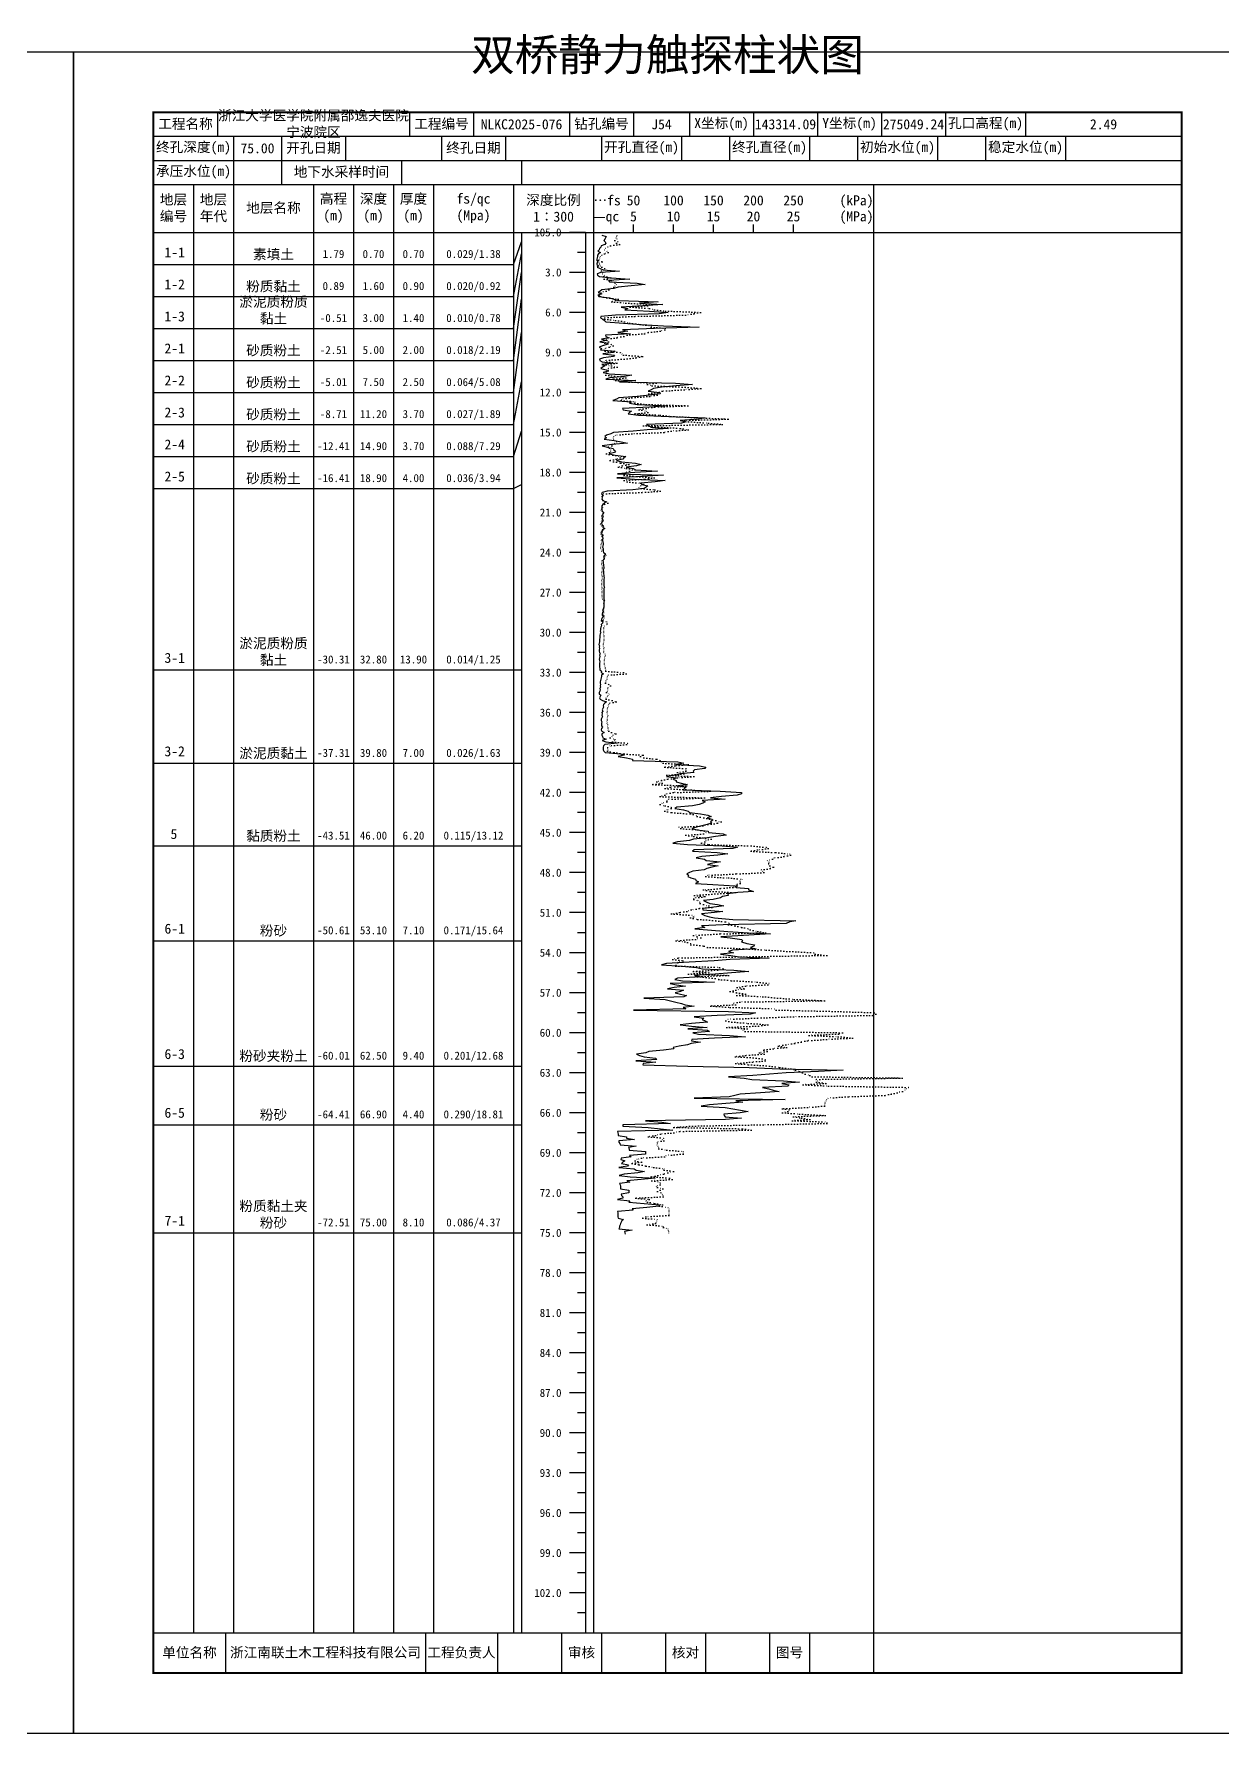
# Model space of a CAD drawing. Extents: x 297 to 65340, y 0 to 425.
# Drawn here: x 16028.1 to 16325.1, y 0 to 424.6 of the extents above; entities that cross this region are included whole.
import ezdxf
from ezdxf.enums import TextEntityAlignment as Align

# ---------------------------------------------------------------- set-up
doc = ezdxf.new("R2010")
doc.units = 0
doc.linetypes.add('DOT', pattern=[6.35, 0, -6.35])
doc.layers.add('FRAME', color=7, linetype='CONTINUOUS')
doc.layers.add('STRATUM', color=7, linetype='CONTINUOUS')
doc.styles.add('ST', font='')
doc.styles.get('ST').set_extended_font_data('SimSun')

msp = doc.modelspace()

# ---------------------------------------------------------------- linework, layer by layer
at = {"layer": 'FRAME', "color": 245, "linetype": 'Continuous'}
for points in [[(15741, 0), (16038, 0), (16038, 420), (15741, 420)], [(16038, 0), (16335, 0), (16335, 420), (16038, 420)]]:
    msp.add_lwpolyline(points, close=True, dxfattribs=at)
at = {"layer": 'FRAME', "linetype": 'Continuous', "const_width": 0.5}
msp.add_lwpolyline([(16058, 15), (16315, 15), (16315, 405), (16058, 405)], close=True, dxfattribs=at)
at = {"layer": 'FRAME', "color": 0, "linetype": 'Continuous'}
for points in [[(16074, 405), (16074, 399)], [(16122, 405), (16122, 399)], [(16138, 405), (16138, 399)], [(16162, 405), (16162, 399)], [(16178, 405), (16178, 399)], [(16192, 405), (16192, 399)], [(16208, 405), (16208, 399)], [(16224, 405), (16224, 399)], [(16240, 405), (16240, 399)], [(16256, 405), (16256, 399)], [(16276, 405), (16276, 399)], [(16315, 405), (16315, 399)], [(16058, 399), (16315, 399)], [(16078, 399), (16078, 393)], [(16090, 399), (16090, 393)], [(16106, 399), (16106, 393)], [(16130, 399), (16130, 393)], [(16146, 399), (16146, 393)], [(16170, 399), (16170, 393)], [(16190, 399), (16190, 393)], [(16202, 399), (16202, 393)], [(16222, 399), (16222, 393)], [(16234, 399), (16234, 393)], [(16254, 399), (16254, 393)], [(16266, 399), (16266, 393)], [(16286, 399), (16286, 393)], [(16315, 399), (16315, 393)], [(16058, 393), (16315, 393)], [(16078, 393), (16078, 387)], [(16090, 393), (16090, 387)], [(16120, 393), (16120, 387)], [(16150, 393), (16150, 387)], [(16058, 387), (16315, 387)], [(16068, 387), (16068, 25)], [(16078, 387), (16078, 25)], [(16098, 387), (16098, 25)], [(16108, 387), (16108, 25)], [(16118, 387), (16118, 25)], [(16128, 387), (16128, 25)], [(16148, 387), (16148, 25)], [(16168, 387), (16168, 25)], [(16238, 387), (16238, 25)], [(16058, 375), (16315, 375)], [(16150, 375), (16150, 25)], [(16166, 375), (16166, 25)], [(16178, 375), (16178, 377)], [(16188, 375), (16188, 377)], [(16198, 375), (16198, 377)], [(16208, 375), (16208, 377)], [(16218, 375), (16218, 377)], [(16058, 25), (16315, 25)], [(16076, 25), (16076, 15)], [(16126, 25), (16126, 15)], [(16144, 25), (16144, 15)], [(16160, 25), (16160, 15)], [(16170, 25), (16170, 15)], [(16186, 25), (16186, 15)], [(16196, 25), (16196, 15)], [(16212, 25), (16212, 15)], [(16222, 25), (16222, 15)], [(16238, 25), (16238, 15)]]:
    msp.add_lwpolyline(points, dxfattribs=at)
at = {"layer": 'STRATUM', "linetype": 'Continuous'}
for points in [[(16166, 375), (16162, 375)], [(16170.1, 374.33), (16171.14, 374), (16170.96, 373.67), (16170.82, 373.33), (16170.62, 373), (16170.92, 372.67), (16171.12, 372.33), (16170.84, 372), (16169.9, 371.67), (16169.8, 371.33), (16169.5, 371), (16169.4, 370.67), (16169.12, 370.33), (16169.74, 370), (16169.22, 369.67), (16169, 369.33), (16168.96, 369), (16168.94, 368.67), (16168.82, 368.33), (16168.84, 368), (16169.08, 367.67), (16168.8, 367.33), (16168.82, 367), (16169.32, 366.67), (16168.92, 366.33), (16169.66, 366), (16170.44, 365.67), (16174.46, 365.33), (16169.86, 365), (16168.88, 364.67), (16168.96, 364.33), (16169.54, 364), (16172.52, 363.67), (16177.1, 363.33), (16171.72, 363), (16172.04, 362.67), (16178.94, 362.33), (16180.88, 362), (16177.4, 361.67), (16174.14, 361.33), (16173.06, 361), (16170.06, 360.67), (16169.7, 360.33), (16169.16, 360), (16170.08, 359.67), (16169.1, 359.33), (16169.32, 359), (16171.96, 358.67), (16173.12, 358.33), (16174.3, 358), (16184.14, 357.67), (16179.48, 357.33), (16185.34, 357), (16180.32, 356.67), (16174.9, 356.33), (16176.56, 356), (16175.8, 355.67), (16182.04, 355.33), (16186.7, 355), (16184.4, 354.67), (16173.54, 354.33), (16169.86, 354), (16169.76, 353.67), (16170.32, 353.33), (16170.72, 353), (16171.12, 352.67), (16175.48, 352.33), (16179.88, 352), (16185.52, 351.67), (16194.44, 351.33), (16183.26, 351), (16175.28, 350.67), (16176.62, 350.33), (16174.08, 350), (16177.28, 349.67), (16171.04, 349.33), (16171.12, 349), (16171.9, 348.67), (16170.02, 348.33), (16171.26, 348), (16169.56, 347.67), (16171.68, 347.33), (16171.32, 347), (16170.26, 346.67), (16169.44, 346.33), (16169.98, 346), (16169.76, 345.67), (16173.38, 345.33), (16172.9, 345), (16170.3, 344.67), (16173.26, 344.33), (16173.04, 344), (16170.5, 343.67), (16169.54, 343.33), (16169.62, 343), (16170.18, 342.67), (16172.92, 342.33), (16170.1, 342), (16170.86, 341.67), (16170.26, 341.33), (16169.86, 341), (16171.2, 340.67), (16171.76, 340.33), (16170.4, 340), (16171.88, 339.67), (16177.58, 339.33), (16175.76, 339), (16172.06, 338.67), (16171.12, 338.33), (16178.62, 338), (16174.48, 337.67), (16188.46, 337.33), (16192.74, 337), (16188.66, 336.67), (16184.98, 336.33), (16183, 336), (16182.42, 335.67), (16181.7, 335.33), (16184.6, 335), (16184.64, 334.67), (16182, 334.33), (16178.88, 334), (16174.34, 333.67), (16173.76, 333.33), (16172.86, 333), (16177.48, 332.67), (16177, 332.33), (16178.94, 332), (16186.56, 331.67), (16181.98, 331.33), (16175.28, 331), (16175.4, 330.67), (16177.5, 330.33), (16177, 330), (16176.66, 329.67), (16179.22, 329.33), (16186.82, 329), (16195.88, 328.67), (16194.26, 328.33), (16189.66, 328), (16191.16, 327.67), (16189.98, 327.33), (16181.26, 327), (16182, 326.67), (16182.3, 326.33), (16186.78, 326), (16181.44, 325.67), (16177.88, 325.33), (16173.04, 325), (16172.3, 324.67), (16171.24, 324.33), (16170.86, 324), (16171.28, 323.67), (16170.68, 323.33), (16173.14, 323), (16174.92, 322.67), (16176.54, 322.33), (16172.58, 322), (16170.18, 321.67), (16171.46, 321.33), (16172.9, 321), (16173.1, 320.67), (16173.5, 320.33), (16173.28, 320), (16171.94, 319.67), (16173.42, 319.33), (16176.1, 319), (16175.62, 318.67), (16175.36, 318.33), (16173.76, 318), (16174.98, 317.67), (16178.48, 317.33), (16179.92, 317), (16178.72, 316.67), (16176.16, 316.33), (16177.92, 316), (16178.48, 315.67), (16184.02, 315.33), (16178.34, 315), (16174, 314.67), (16185.52, 314.33), (16180.16, 314), (16173.8, 313.67), (16178.28, 313.33), (16185.88, 313), (16183.38, 312.67), (16179.8, 312.33), (16180.12, 312), (16181.6, 311.67), (16181.18, 311.33), (16180.7, 311), (16177.8, 310.67), (16171.4, 310.33), (16170.14, 310), (16170.02, 309.67), (16170.36, 309.33), (16170.06, 309), (16170.14, 308.67), (16170.1, 308.33), (16170.3, 308), (16171.2, 307.67), (16170.76, 307.33), (16170.32, 307), (16170.12, 306.67), (16170.06, 306.33), (16170.12, 306), (16170.06, 305.67), (16170.2, 305.33), (16170.56, 305), (16170.3, 304.67), (16170.22, 304.33), (16170.42, 304), (16170.28, 303.67), (16170.2, 303.33), (16170.38, 303), (16170.16, 302.67), (16170, 302.33), (16170.06, 302), (16170.46, 301.67), (16170.24, 301.33), (16170.86, 301), (16170.2, 300.67), (16170.2, 300.33), (16170.12, 300), (16170.02, 299.67), (16170.4, 299.33), (16170.14, 299), (16170.36, 298.67), (16170.22, 298.33), (16170.26, 298), (16170.36, 297.67), (16170.4, 297.33), (16170.38, 297), (16170.3, 296.67), (16170.22, 296.33), (16170.38, 296), (16170.44, 295.67), (16170.44, 295.33), (16170.52, 295), (16170.98, 294.67), (16170.72, 294.33), (16170.46, 294), (16170.66, 293.67), (16170.7, 293.33), (16170.36, 293), (16170.42, 292.67), (16170.4, 292.33), (16170.5, 292), (16170.5, 291.67), (16170.56, 291.33), (16170.58, 291), (16170.4, 290.67), (16170.46, 290.33), (16170.5, 290), (16170.54, 289.67), (16170.6, 289.33), (16170.58, 289), (16170.7, 288.67), (16170.62, 288.33), (16170.58, 288), (16170.6, 287.67), (16170.56, 287.33), (16170.56, 287), (16170.58, 286.67), (16170.72, 286.33), (16170.58, 286), (16170.58, 285.67), (16170.58, 285.33), (16170.6, 285), (16170.58, 284.67), (16170.62, 284.33), (16170.58, 284), (16170.58, 283.67), (16170.6, 283.33), (16170.74, 283), (16170.6, 282.67), (16170.62, 282.33), (16170.6, 282), (16170.58, 281.67), (16170.58, 281.33), (16170.48, 281), (16170.28, 280.67), (16170.44, 280.33), (16170.26, 280), (16170.2, 279.67), (16170.14, 279.33), (16170.38, 279), (16170.14, 278.67), (16170.02, 278.33), (16169.94, 278), (16170.32, 277.67), (16170.22, 277.33), (16169.92, 277), (16169.96, 276.67), (16169.86, 276.33), (16169.76, 276), (16169.74, 275.67), (16169.68, 275.33), (16169.82, 275), (16169.64, 274.67), (16169.62, 274.33), (16169.58, 274), (16169.62, 273.67), (16169.54, 273.33), (16169.5, 273), (16169.46, 272.67), (16169.42, 272.33), (16169.36, 272), (16169.46, 271.67), (16169.42, 271.33), (16169.54, 271), (16169.44, 270.67), (16169.38, 270.33), (16169.54, 270), (16169.66, 269.67), (16169.54, 269.33), (16169.62, 269), (16169.46, 268.67), (16169.42, 268.33), (16169.54, 268), (16169.56, 267.67), (16169.48, 267.33), (16169.54, 267), (16169.54, 266.67), (16169.52, 266.33), (16169.62, 266), (16169.62, 265.67), (16170.02, 265.33), (16169.9, 265), (16170.48, 264.67), (16170.04, 264.33), (16169.96, 264), (16169.94, 263.67), (16169.86, 263.33), (16169.74, 263), (16169.64, 262.67), (16169.64, 262.33), (16169.76, 262), (16169.68, 261.67), (16169.74, 261.33), (16169.58, 261), (16169.66, 260.67), (16169.56, 260.33), (16169.42, 260), (16169.44, 259.67), (16169.82, 259.33), (16169.66, 259), (16169.5, 258.67), (16169.68, 258.33), (16170.26, 258), (16171.28, 257.67), (16170.84, 257.33), (16170.48, 257), (16170.44, 256.67), (16170.46, 256.33), (16170.32, 256), (16170.18, 255.67), (16170.3, 255.33), (16170.12, 255), (16170.14, 254.67), (16170.1, 254.33), (16170.26, 254), (16170.08, 253.67), (16169.94, 253.33), (16169.94, 253), (16170.06, 252.67), (16169.98, 252.33), (16170.04, 252), (16169.96, 251.67), (16170.22, 251.33), (16169.98, 251), (16169.94, 250.67), (16170.12, 250.33), (16170.64, 250), (16170.06, 249.67), (16170.08, 249.33), (16170.26, 249), (16170.32, 248.67), (16171.2, 248.33), (16170.2, 248), (16171.06, 247.67), (16173.9, 247.33), (16170.8, 247), (16170.5, 246.67), (16170.38, 246.33), (16170.38, 246), (16170.4, 245.67), (16170.58, 245.33), (16170.9, 245), (16174.78, 244.67), (16175.64, 244.33), (16174.2, 244), (16176.24, 243.67), (16177.74, 243.33), (16177.74, 243), (16189.1, 242.67), (16190.62, 242.33), (16188.56, 242), (16194.46, 241.67), (16196.06, 241.33), (16195.86, 241), (16193.22, 240.67), (16192.94, 240.33), (16193.06, 240), (16189.76, 239.67), (16188.5, 239.33), (16186.26, 239), (16188.58, 238.67), (16187.92, 238.33), (16188.64, 238), (16188.68, 237.67), (16189.94, 237.33), (16191.46, 237), (16189.06, 236.67), (16191.2, 236.33), (16190.76, 236), (16190.42, 235.67), (16199.66, 235.33), (16204.98, 235), (16205.04, 234.67), (16203.94, 234.33), (16200.04, 234), (16197.26, 233.67), (16200.94, 233.33), (16195.14, 233), (16195.88, 232.67), (16195.36, 232.33), (16194.4, 232), (16192.78, 231.67), (16188.8, 231.33), (16188.3, 231), (16190.52, 230.67), (16191.64, 230.33), (16191.96, 230), (16194.78, 229.67), (16196.58, 229.33), (16197.38, 229), (16196.42, 228.67), (16197.62, 228.33), (16197.7, 228), (16197.26, 227.67), (16197.48, 227.33), (16196.42, 227), (16195.1, 226.67), (16193.78, 226.33), (16192.58, 226), (16193.84, 225.67), (16196.64, 225.33), (16196.74, 225), (16200.44, 224.67), (16201.2, 224.33), (16198.54, 224), (16196.46, 223.67), (16193, 223.33), (16191.98, 223), (16188.96, 222.67), (16187.86, 222.33), (16191.54, 222), (16200.14, 221.67), (16203.96, 221.33), (16202.82, 221), (16193.18, 220.67), (16192.72, 220.33), (16198.92, 220), (16201.56, 219.67), (16199.08, 219.33), (16195.1, 219), (16193.7, 218.67), (16195.74, 218.33), (16196.16, 218), (16199.74, 217.67), (16197.84, 217.33), (16196.46, 217), (16199.14, 216.67), (16197.58, 216.33), (16196.34, 216), (16195.64, 215.67), (16192.86, 215.33), (16192.02, 215), (16191.3, 214.67), (16191.78, 214.33), (16191.6, 214), (16192.34, 213.67), (16193.54, 213.33), (16193.6, 213), (16194.22, 212.67), (16193.52, 212.33), (16197.84, 212), (16203.36, 211.67), (16203.7, 211.33), (16206.72, 211), (16206.74, 210.67), (16208, 210.33), (16204.08, 210), (16201.58, 209.67), (16201.66, 209.33), (16200.26, 209), (16199.78, 208.67), (16197.88, 208.33), (16195.48, 208), (16196.14, 207.67), (16197.06, 207.33), (16199.02, 207), (16200.56, 206.67), (16197.5, 206.33), (16195.3, 206), (16195.3, 205.67), (16200.36, 205.33), (16198.22, 205), (16195.04, 204.67), (16195.82, 204.33), (16196.96, 204), (16198.22, 203.67), (16202.82, 203.33), (16218.58, 203), (16217.06, 202.67), (16216.18, 202.33), (16200.44, 202), (16195, 201.67), (16195.84, 201.33), (16193.36, 201), (16196.48, 200.67), (16201.58, 200.33), (16206.76, 200), (16212.28, 199.67), (16205.52, 199.33), (16199.86, 199), (16202.14, 198.67), (16205.06, 198.33), (16205.24, 198), (16205.04, 197.67), (16206.36, 197.33), (16208.24, 197), (16208.12, 196.67), (16207.22, 196.33), (16208.64, 196), (16202.74, 195.67), (16201.72, 195.33), (16202.96, 195), (16199.78, 194.67), (16202.32, 194.33), (16204.54, 194), (16211.9, 193.67), (16202.18, 193.33), (16198.18, 193), (16191.9, 192.67), (16186.24, 192.33), (16185.02, 192), (16190.08, 191.67), (16193.72, 191.33), (16195.22, 191), (16203.12, 190.67), (16206.86, 190.33), (16202.54, 190), (16198.44, 189.67), (16193.28, 189.33), (16194.94, 189), (16189.04, 188.67), (16188.34, 188.33), (16190.24, 188), (16198.24, 187.67), (16187.14, 187.33), (16188.72, 187), (16191, 186.67), (16188.2, 186.33), (16186.48, 186), (16190.5, 185.67), (16189.74, 185.33), (16188.38, 185), (16189.78, 184.67), (16191.26, 184.33), (16190.56, 184), (16180.56, 183.67), (16185.94, 183.33), (16187.22, 183), (16188.56, 182.67), (16190, 182.33), (16190.88, 182), (16193.18, 181.67), (16190.38, 181.33), (16191.08, 181), (16178, 180.67), (16201.78, 180.33), (16208.52, 180), (16207.28, 179.67), (16198.9, 179.33), (16193.18, 179), (16195.6, 178.67), (16195.2, 178.33), (16195.92, 178), (16196.46, 177.67), (16192.54, 177.33), (16189.68, 177), (16192.54, 176.67), (16196.38, 176.33), (16191.6, 176), (16196.52, 175.67), (16197.02, 175.33), (16192.8, 175), (16194.22, 174.67), (16202, 174.33), (16205.96, 174), (16198.22, 173.67), (16192.56, 173.33), (16192.48, 173), (16194.72, 172.67), (16192.42, 172.33), (16191.5, 172), (16189.42, 171.67), (16187.88, 171.33), (16188.06, 171), (16185.5, 170.67), (16181.86, 170.33), (16181.06, 170), (16178.72, 169.67), (16179.5, 169.33), (16180.7, 169), (16183.5, 168.67), (16183.84, 168.33), (16178.58, 168), (16183.56, 167.67), (16180.38, 167.33), (16180.36, 167), (16191.56, 166.67), (16206.88, 166.33), (16214.6, 166), (16230.4, 165.67), (16224.26, 165.33), (16216.14, 165), (16212, 164.67), (16207.86, 164.33), (16201.78, 164), (16205.7, 163.67), (16207.6, 163.33), (16215.52, 163), (16219.46, 162.67), (16215.08, 162.33), (16216.86, 162), (16216.68, 161.67), (16210.28, 161.33), (16211.82, 161), (16212.92, 160.67), (16214.44, 160.33), (16209.74, 160), (16204.7, 159.67), (16203.34, 159.33), (16201.92, 159), (16193.16, 158.67), (16215.9, 158.33), (16203.56, 158), (16205.36, 157.67), (16201.08, 157.33), (16196.98, 157), (16194.94, 156.67), (16200.88, 156.33), (16202.8, 156), (16204.78, 155.67), (16206.68, 155.33), (16204.64, 155), (16200.62, 154.67), (16200.68, 154.33), (16200.88, 154), (16204.96, 153.67), (16201, 153.33), (16181.02, 153), (16185.1, 152.67), (16187.28, 152.33), (16175.32, 152), (16175.36, 151.67), (16181.64, 151.33), (16184.76, 151), (16187.84, 150.67), (16174.04, 150.33), (16174.1, 150), (16174.2, 149.67), (16174.2, 149.33), (16176.24, 149), (16176.26, 148.67), (16178.26, 148.33), (16174.3, 148), (16174.3, 147.67), (16174.6, 147.33), (16174.64, 147), (16178.66, 146.67), (16176.72, 146.33), (16176.88, 146), (16176.94, 145.67), (16181, 145.33), (16180.96, 145), (16181.02, 144.67), (16177.02, 144.33), (16177.44, 144), (16174.94, 143.67), (16174.8, 143.33), (16175.8, 143), (16175.34, 142.67), (16175.02, 142.33), (16176.76, 142), (16176.52, 141.67), (16174.32, 141.33), (16178.18, 141), (16178.7, 140.67), (16180.78, 140.33), (16179.08, 140), (16175.68, 139.67), (16174.44, 139.33), (16177.16, 139), (16183.44, 138.67), (16179.9, 138.33), (16176.3, 138), (16177.12, 137.67), (16174.52, 137.33), (16174.66, 137), (16174.76, 136.67), (16174.76, 136.33), (16174.78, 136), (16176.8, 135.67), (16176.82, 135.33), (16176.84, 135), (16174.9, 134.67), (16175.02, 134.33), (16175.3, 134), (16175.36, 133.67), (16174.04, 133.33), (16177.12, 133), (16176.84, 132.67), (16180.7, 132.33), (16184.5, 132), (16184.36, 131.67), (16181.36, 131.33), (16177.7, 131), (16177.9, 130.67), (16174, 130.33), (16174.06, 130), (16174.08, 129.67), (16174.08, 129.33), (16174.1, 129), (16174.2, 128.67), (16175.54, 128.33), (16175.06, 128), (16174.88, 127.67), (16174.72, 127.33), (16174.64, 127), (16174.52, 126.67), (16174.46, 126.33), (16174.3, 126), (16177.64, 125.67), (16175.78, 125.33), (16175.86, 125), (16175.9, 124.67)], [(16148, 367), (16150, 372.67)], [(16148, 359), (16150, 369.67)], [(16166, 370), (16164, 370)], [(16058, 367), (16068, 367)], [(16068, 367), (16078, 367)], [(16078, 367), (16098, 367)], [(16098, 367), (16108, 367)], [(16108, 367), (16118, 367)], [(16118, 367), (16128, 367)], [(16128, 367), (16148, 367)], [(16148, 351), (16150, 365)], [(16166, 365), (16162, 365)], [(16058, 359), (16068, 359)], [(16068, 359), (16078, 359)], [(16078, 359), (16098, 359)], [(16098, 359), (16108, 359)], [(16108, 359), (16118, 359)], [(16118, 359), (16128, 359)], [(16128, 359), (16148, 359)], [(16148, 343), (16150, 358.33)], [(16166, 360), (16164, 360)], [(16166, 355), (16162, 355)], [(16058, 351), (16068, 351)], [(16068, 351), (16078, 351)], [(16078, 351), (16098, 351)], [(16098, 351), (16108, 351)], [(16108, 351), (16118, 351)], [(16118, 351), (16128, 351)], [(16128, 351), (16148, 351)], [(16148, 335), (16150, 350)], [(16166, 350), (16164, 350)], [(16166, 345), (16162, 345)], [(16058, 343), (16068, 343)], [(16068, 343), (16078, 343)], [(16078, 343), (16098, 343)], [(16098, 343), (16108, 343)], [(16108, 343), (16118, 343)], [(16118, 343), (16128, 343)], [(16128, 343), (16148, 343)], [(16166, 340), (16164, 340)], [(16148, 327), (16150, 337.67)], [(16058, 335), (16068, 335)], [(16068, 335), (16078, 335)], [(16078, 335), (16098, 335)], [(16098, 335), (16108, 335)], [(16108, 335), (16118, 335)], [(16118, 335), (16128, 335)], [(16128, 335), (16148, 335)], [(16166, 335), (16162, 335)], [(16058, 327), (16068, 327)], [(16068, 327), (16078, 327)], [(16078, 327), (16098, 327)], [(16098, 327), (16108, 327)], [(16108, 327), (16118, 327)], [(16118, 327), (16128, 327)], [(16128, 327), (16148, 327)], [(16166, 330), (16164, 330)], [(16148, 319), (16150, 325.33)], [(16166, 325), (16162, 325)], [(16058, 319), (16068, 319)], [(16068, 319), (16078, 319)], [(16078, 319), (16098, 319)], [(16098, 319), (16108, 319)], [(16108, 319), (16118, 319)], [(16118, 319), (16128, 319)], [(16128, 319), (16148, 319)], [(16166, 320), (16164, 320)], [(16166, 315), (16162, 315)], [(16058, 311), (16068, 311)], [(16068, 311), (16078, 311)], [(16078, 311), (16098, 311)], [(16098, 311), (16108, 311)], [(16108, 311), (16118, 311)], [(16118, 311), (16128, 311)], [(16128, 311), (16148, 311)], [(16148, 311), (16150, 312)], [(16166, 310), (16164, 310)], [(16166, 305), (16162, 305)], [(16166, 300), (16164, 300)], [(16166, 295), (16162, 295)], [(16166, 290), (16164, 290)], [(16166, 285), (16162, 285)], [(16166, 280), (16164, 280)], [(16166, 275), (16162, 275)], [(16166, 270), (16164, 270)], [(16058, 265.67), (16068, 265.67)], [(16068, 265.67), (16078, 265.67)], [(16078, 265.67), (16098, 265.67)], [(16098, 265.67), (16108, 265.67)], [(16108, 265.67), (16118, 265.67)], [(16118, 265.67), (16128, 265.67)], [(16128, 265.67), (16148, 265.67)], [(16148, 265.67), (16150, 265.67)], [(16166, 265), (16162, 265)], [(16166, 260), (16164, 260)], [(16166, 255), (16162, 255)], [(16166, 250), (16164, 250)], [(16058, 242.33), (16068, 242.33)], [(16068, 242.33), (16078, 242.33)], [(16078, 242.33), (16098, 242.33)], [(16098, 242.33), (16108, 242.33)], [(16108, 242.33), (16118, 242.33)], [(16118, 242.33), (16128, 242.33)], [(16128, 242.33), (16148, 242.33)], [(16148, 242.33), (16150, 242.33)], [(16166, 245), (16162, 245)], [(16166, 240), (16164, 240)], [(16166, 235), (16162, 235)], [(16166, 230), (16164, 230)], [(16058, 221.67), (16068, 221.67)], [(16068, 221.67), (16078, 221.67)], [(16078, 221.67), (16098, 221.67)], [(16098, 221.67), (16108, 221.67)], [(16108, 221.67), (16118, 221.67)], [(16118, 221.67), (16128, 221.67)], [(16128, 221.67), (16148, 221.67)], [(16148, 221.67), (16150, 221.67)], [(16166, 225), (16162, 225)], [(16166, 220), (16164, 220)], [(16166, 215), (16162, 215)], [(16166, 210), (16164, 210)], [(16166, 205), (16162, 205)], [(16166, 200), (16164, 200)], [(16058, 198), (16068, 198)], [(16068, 198), (16078, 198)], [(16078, 198), (16098, 198)], [(16098, 198), (16108, 198)], [(16108, 198), (16118, 198)], [(16118, 198), (16128, 198)], [(16128, 198), (16148, 198)], [(16148, 198), (16150, 198)], [(16166, 195), (16162, 195)], [(16166, 190), (16164, 190)], [(16166, 185), (16162, 185)], [(16166, 180), (16164, 180)], [(16166, 175), (16162, 175)], [(16166, 170), (16164, 170)], [(16058, 166.67), (16068, 166.67)], [(16068, 166.67), (16078, 166.67)], [(16078, 166.67), (16098, 166.67)], [(16098, 166.67), (16108, 166.67)], [(16108, 166.67), (16118, 166.67)], [(16118, 166.67), (16128, 166.67)], [(16128, 166.67), (16148, 166.67)], [(16148, 166.67), (16150, 166.67)], [(16166, 165), (16162, 165)], [(16166, 160), (16164, 160)], [(16166, 155), (16162, 155)], [(16058, 152), (16068, 152)], [(16068, 152), (16078, 152)], [(16078, 152), (16098, 152)], [(16098, 152), (16108, 152)], [(16108, 152), (16118, 152)], [(16118, 152), (16128, 152)], [(16128, 152), (16148, 152)], [(16148, 152), (16150, 152)], [(16166, 150), (16164, 150)], [(16166, 145), (16162, 145)], [(16166, 140), (16164, 140)], [(16166, 135), (16162, 135)], [(16166, 130), (16164, 130)], [(16058, 125), (16068, 125)], [(16068, 125), (16078, 125)], [(16078, 125), (16098, 125)], [(16098, 125), (16108, 125)], [(16108, 125), (16118, 125)], [(16118, 125), (16128, 125)], [(16128, 125), (16148, 125)], [(16148, 125), (16150, 125)], [(16166, 125), (16162, 125)], [(16166, 120), (16164, 120)], [(16166, 115), (16162, 115)], [(16166, 110), (16164, 110)], [(16166, 105), (16162, 105)], [(16166, 100), (16164, 100)], [(16166, 95), (16162, 95)], [(16166, 90), (16164, 90)], [(16166, 85), (16162, 85)], [(16166, 80), (16164, 80)], [(16166, 75), (16162, 75)], [(16166, 70), (16164, 70)], [(16166, 65), (16162, 65)], [(16166, 60), (16164, 60)], [(16166, 55), (16162, 55)], [(16166, 50), (16164, 50)], [(16166, 45), (16162, 45)], [(16166, 40), (16164, 40)], [(16166, 35), (16162, 35)], [(16166, 30), (16164, 30)]]:
    msp.add_lwpolyline(points, dxfattribs=at)
at = {"layer": 'STRATUM', "linetype": 'DOT', "ltscale": 0.1}
msp.add_lwpolyline([(16173.86, 374.33), (16173.82, 374), (16173.56, 373.67), (16173.9, 373.33), (16173.3, 373), (16174.18, 372.67), (16173.76, 372.33), (16174.54, 372), (16172.26, 371.67), (16171.56, 371.33), (16171.1, 371), (16170.74, 370.67), (16171.32, 370.33), (16171.66, 370), (16170.78, 369.67), (16170.06, 369.33), (16169.74, 369), (16169.58, 368.67), (16169.32, 368.33), (16169.24, 368), (16170.16, 367.67), (16169.44, 367.33), (16169.54, 367), (16169.76, 366.67), (16170.08, 366.33), (16170.78, 366), (16170.78, 365.67), (16169.82, 365.33), (16170.3, 365), (16170.2, 364.67), (16170.72, 364.33), (16170.62, 364), (16172.26, 363.67), (16170.68, 363.33), (16172.42, 363), (16172.5, 362.67), (16173.44, 362.33), (16173.78, 362), (16173.44, 361.67), (16173.12, 361.33), (16172.4, 361), (16171.86, 360.67), (16171.18, 360.33), (16169.84, 360), (16169.9, 359.67), (16169.48, 359.33), (16169.78, 359), (16171.34, 358.67), (16174.2, 358.33), (16173.52, 358), (16172.56, 357.67), (16176.06, 357.33), (16182.6, 357), (16181.46, 356.67), (16177.18, 356.33), (16182.02, 356), (16183.26, 355.67), (16186, 355.33), (16194.74, 355), (16193.1, 354.67), (16191, 354.33), (16178.28, 354), (16170.68, 353.67), (16170.82, 353.33), (16173.52, 353), (16175.78, 352.67), (16177.04, 352.33), (16179.66, 352), (16182.46, 351.67), (16182.4, 351.33), (16185.92, 351), (16185.8, 350.67), (16184.68, 350.33), (16181.64, 350), (16180.78, 349.67), (16176.38, 349.33), (16175.56, 349), (16173.86, 348.67), (16171.2, 348.33), (16171.4, 348), (16171.78, 347.67), (16170.86, 347.33), (16172.48, 347), (16172.92, 346.67), (16171.9, 346.33), (16170.94, 346), (16170.74, 345.67), (16170.92, 345.33), (16174.74, 345), (16175.1, 344.67), (16175.46, 344.33), (16180.26, 344), (16178.62, 343.67), (16175.64, 343.33), (16170.96, 343), (16171.32, 342.67), (16173.86, 342.33), (16170.4, 342), (16172.52, 341.67), (16173.92, 341.33), (16171.66, 341), (16171.74, 340.67), (16171.42, 340.33), (16171.22, 340), (16171.66, 339.67), (16171.08, 339.33), (16174.1, 339), (16176.06, 338.67), (16172.8, 338.33), (16173.56, 338), (16175.46, 337.67), (16183.66, 337.33), (16181.52, 337), (16182.7, 336.67), (16190.2, 336.33), (16194.84, 336), (16190.64, 335.67), (16185.2, 335.33), (16184, 335), (16181.8, 334.67), (16183.88, 334.33), (16182.04, 334), (16177.62, 333.67), (16175.08, 333.33), (16174.94, 333), (16178.34, 332.67), (16178.34, 332.33), (16181.2, 332), (16191.58, 331.67), (16183.28, 331.33), (16181.16, 331), (16179.4, 330.67), (16181.24, 330.33), (16181.58, 330), (16178.32, 329.67), (16184.68, 329.33), (16187.34, 329), (16194.82, 328.67), (16201.64, 328.33), (16190.86, 328), (16191.76, 327.67), (16196.78, 327.33), (16200.2, 327), (16180.5, 326.67), (16185.06, 326.33), (16189.72, 326), (16191.68, 325.67), (16187.38, 325.33), (16185.56, 325), (16177.56, 324.67), (16173.54, 324.33), (16173.02, 324), (16172.92, 323.67), (16172.98, 323.33), (16173.46, 323), (16173.8, 322.67), (16173.3, 322.33), (16172.84, 322), (16172.56, 321.67), (16171.48, 321.33), (16171.88, 321), (16172.24, 320.67), (16172.3, 320.33), (16172, 320), (16171.22, 319.67), (16172.82, 319.33), (16174.98, 319), (16174.7, 318.67), (16173.68, 318.33), (16172.2, 318), (16173.02, 317.67), (16174.84, 317.33), (16176.8, 317), (16175.18, 316.67), (16174.24, 316.33), (16176.28, 316), (16178.38, 315.67), (16176.96, 315.33), (16175.94, 315), (16175.86, 314.67), (16175.66, 314.33), (16178.88, 314), (16183.2, 313.67), (16180.7, 313.33), (16175.7, 313), (16176.38, 312.67), (16179.74, 312.33), (16180.54, 312), (16179.84, 311.67), (16179.34, 311.33), (16179.94, 311), (16183.32, 310.67), (16184.66, 310.33), (16180.06, 310), (16170.38, 309.67), (16170.46, 309.33), (16170.22, 309), (16170.22, 308.67), (16170.08, 308.33), (16170.4, 308), (16171.22, 307.67), (16171.58, 307.33), (16170.74, 307), (16170.2, 306.67), (16170.28, 306.33), (16170.06, 306), (16169.86, 305.67), (16170.08, 305.33), (16170.48, 305), (16170.28, 304.67), (16170.06, 304.33), (16169.96, 304), (16170.04, 303.67), (16170.28, 303.33), (16170.12, 303), (16169.96, 302.67), (16169.76, 302.33), (16169.68, 302), (16170.02, 301.67), (16170.36, 301.33), (16170.62, 301), (16170.48, 300.67), (16169.98, 300.33), (16169.84, 300), (16169.78, 299.67), (16170.08, 299.33), (16169.98, 299), (16170.48, 298.67), (16169.98, 298.33), (16169.92, 298), (16170.02, 297.67), (16169.98, 297.33), (16169.86, 297), (16169.84, 296.67), (16169.82, 296.33), (16169.72, 296), (16170.12, 295.67), (16169.98, 295.33), (16170.54, 295), (16170.92, 294.67), (16171.14, 294.33), (16170.88, 294), (16170.6, 293.67), (16170.62, 293.33), (16170.12, 293), (16170.02, 292.67), (16170.04, 292.33), (16170.04, 292), (16170.14, 291.67), (16170.18, 291.33), (16170.16, 291), (16170.14, 290.67), (16170.1, 290.33), (16170.04, 290), (16170.04, 289.67), (16170.12, 289.33), (16170.16, 289), (16170.22, 288.67), (16170.14, 288.33), (16170.04, 288), (16170.06, 287.67), (16170, 287.33), (16170, 287), (16169.98, 286.67), (16170.12, 286.33), (16170.12, 286), (16170.14, 285.67), (16170.08, 285.33), (16170.1, 285), (16170.06, 284.67), (16170.1, 284.33), (16170.12, 284), (16170.14, 283.67), (16170.24, 283.33), (16170.52, 283), (16170.56, 282.67), (16170.52, 282.33), (16170.56, 282), (16170.56, 281.67), (16170.54, 281.33), (16170.46, 281), (16170.48, 280.67), (16170.56, 280.33), (16170.46, 280), (16170.54, 279.67), (16170.56, 279.33), (16170.56, 279), (16170.68, 278.67), (16170.48, 278.33), (16170.36, 278), (16171.3, 277.67), (16171.34, 277.33), (16171.38, 277), (16170.74, 276.67), (16170.52, 276.33), (16170.54, 276), (16170.54, 275.67), (16170.52, 275.33), (16170.54, 275), (16170.54, 274.67), (16170.6, 274.33), (16170.6, 274), (16170.6, 273.67), (16170.56, 273.33), (16170.6, 273), (16170.54, 272.67), (16170.48, 272.33), (16170.4, 272), (16170.4, 271.67), (16170.64, 271.33), (16170.54, 271), (16170.5, 270.67), (16170.5, 270.33), (16170.48, 270), (16170.8, 269.67), (16170.98, 269.33), (16170.84, 269), (16170.8, 268.67), (16170.72, 268.33), (16170.68, 268), (16170.64, 267.67), (16170.7, 267.33), (16170.64, 267), (16170.74, 266.67), (16170.94, 266.33), (16170.9, 266), (16171.04, 265.67), (16171.08, 265.33), (16175.46, 265), (16176.14, 264.67), (16171.66, 264.33), (16171.48, 264), (16171.36, 263.67), (16171.34, 263.33), (16171.16, 263), (16170.96, 262.67), (16170.96, 262.33), (16171.82, 262), (16172.28, 261.67), (16171.58, 261.33), (16171.54, 261), (16171.5, 260.67), (16171.44, 260.33), (16171.22, 260), (16171.88, 259.67), (16171.58, 259.33), (16171.52, 259), (16171.08, 258.67), (16171.14, 258.33), (16172.64, 258), (16173.64, 257.67), (16171.98, 257.33), (16171.78, 257), (16171.72, 256.67), (16171.48, 256.33), (16171.46, 256), (16171.42, 255.67), (16171.4, 255.33), (16171.36, 255), (16171.4, 254.67), (16171.56, 254.33), (16171.56, 254), (16171.38, 253.67), (16171.4, 253.33), (16171.4, 253), (16171.38, 252.67), (16171.36, 252.33), (16171.46, 252), (16171.52, 251.67), (16171.62, 251.33), (16171.6, 251), (16171.6, 250.67), (16171.8, 250.33), (16172.46, 250), (16173.62, 249.67), (16172.86, 249.33), (16172.66, 249), (16172.18, 248.67), (16173.3, 248.33), (16173.3, 248), (16172.76, 247.67), (16176.58, 247.33), (16176.22, 247), (16172.18, 246.67), (16171.54, 246.33), (16171.54, 246), (16171.58, 245.67), (16171.48, 245.33), (16173.14, 245), (16175.7, 244.67), (16180.4, 244.33), (16179.74, 244), (16180.58, 243.67), (16183.8, 243.33), (16184.68, 243), (16184.92, 242.67), (16185.38, 242.33), (16191.64, 242), (16188.3, 241.67), (16185.84, 241.33), (16191.2, 241), (16191.12, 240.67), (16191.12, 240.33), (16189.02, 240), (16190.6, 239.67), (16186.34, 239.33), (16193.08, 239), (16188.94, 238.67), (16186.48, 238.33), (16185.02, 238), (16183.84, 237.67), (16185.14, 237.33), (16182.86, 237), (16191.24, 236.67), (16187.18, 236.33), (16185.94, 236), (16192.42, 235.67), (16197.2, 235.33), (16187.9, 235), (16186.2, 234.67), (16185.84, 234.33), (16184.64, 234), (16195.76, 233.67), (16186.78, 233.33), (16186.32, 233), (16186.3, 232.67), (16185.16, 232.33), (16184.68, 232), (16185.92, 231.67), (16187.38, 231.33), (16187.38, 231), (16186.42, 230.67), (16185.8, 230.33), (16187.58, 230), (16192.22, 229.67), (16193.66, 229.33), (16193.94, 229), (16195.58, 228.67), (16197.04, 228.33), (16198.6, 228), (16199.88, 227.67), (16198.9, 227.33), (16196.6, 227), (16195.3, 226.67), (16189.32, 226.33), (16189.8, 226), (16194.1, 225.67), (16195.78, 225.33), (16196.14, 225), (16195.5, 224.67), (16191.12, 224.33), (16193.1, 224), (16195.3, 223.67), (16197.42, 223.33), (16196.16, 223), (16195.86, 222.67), (16195, 222.33), (16196.94, 222), (16207.42, 221.67), (16211.24, 221.33), (16211.7, 221), (16208.98, 220.67), (16207.38, 220.33), (16213.58, 220), (16216.96, 219.67), (16217.22, 219.33), (16215.62, 219), (16213.12, 218.67), (16212.74, 218.33), (16211.4, 218), (16211.82, 217.67), (16211.72, 217.33), (16211.72, 217), (16212.1, 216.67), (16212.98, 216.33), (16212.14, 216), (16209.88, 215.67), (16210.22, 215.33), (16210.56, 215), (16203.56, 214.67), (16196.6, 214.33), (16196.12, 214), (16201.74, 213.67), (16205.14, 213.33), (16204.54, 213), (16204.64, 212.67), (16204.66, 212.33), (16203.7, 212), (16203.88, 211.67), (16202.84, 211.33), (16199.64, 211), (16195.52, 210.67), (16197.2, 210.33), (16203.5, 210), (16198.34, 209.67), (16193.24, 209.33), (16195.82, 209), (16193.04, 208.67), (16193.1, 208.33), (16194.06, 208), (16194.48, 207.67), (16194.64, 207.33), (16195.5, 207), (16196.8, 206.67), (16197.56, 206.33), (16194.4, 206), (16192.44, 205.67), (16191.3, 205.33), (16189.48, 205), (16187.46, 204.67), (16193.28, 204.33), (16192.96, 204), (16192.22, 203.67), (16194.06, 203.33), (16198.58, 203), (16201.02, 202.67), (16201.96, 202.33), (16201.76, 202), (16203.38, 201.67), (16205.06, 201.33), (16206.66, 201), (16207.16, 200.67), (16209.06, 200.33), (16210.96, 200), (16199.56, 199.67), (16193.02, 199.33), (16193.94, 199), (16194.8, 198.67), (16193.5, 198.33), (16188.68, 198), (16190.8, 197.67), (16192.28, 197.33), (16192.36, 197), (16195.7, 196.67), (16196.46, 196.33), (16205.52, 196), (16211.18, 195.67), (16216.34, 195.33), (16223.06, 195), (16223.4, 194.67), (16226.3, 194.33), (16207.08, 194), (16189.06, 193.67), (16187.84, 193.33), (16190.32, 193), (16189.04, 192.67), (16189.14, 192.33), (16188.58, 192), (16188.6, 191.67), (16199.54, 191.33), (16200.4, 191), (16198.98, 190.67), (16193.02, 190.33), (16196.82, 190), (16191.76, 189.67), (16201.78, 189.33), (16193.98, 189), (16197.7, 188.67), (16199.3, 188.33), (16202.46, 188), (16208.94, 187.67), (16211.92, 187.33), (16211.54, 187), (16205.96, 186.67), (16203.94, 186.33), (16205.7, 186), (16203.62, 185.67), (16202.18, 185.33), (16203.76, 185), (16205.98, 184.67), (16203.84, 184.33), (16210.3, 184), (16214, 183.67), (16218.2, 183.33), (16225.76, 183), (16204.62, 182.67), (16202.96, 182.33), (16203.5, 182), (16197.3, 181.67), (16202.2, 181.33), (16213.16, 181), (16213.66, 180.67), (16227.66, 180.33), (16238.24, 180), (16238.56, 179.67), (16237.76, 179.33), (16217.98, 179), (16208.98, 178.67), (16201.68, 178.33), (16201.08, 178), (16202.56, 177.67), (16206.7, 177.33), (16211.54, 177), (16209.26, 176.67), (16201.3, 176.33), (16206.44, 176), (16205.36, 175.67), (16205.92, 175.33), (16230.26, 175), (16229.22, 174.67), (16221.94, 174.33), (16229.18, 174), (16232.78, 173.67), (16226.26, 173.33), (16221.52, 173), (16219.9, 172.67), (16218.22, 172.33), (16216.04, 172), (16214.28, 171.67), (16216.26, 171.33), (16212.9, 171), (16210.54, 170.67), (16211.38, 170.33), (16209.52, 170), (16210.64, 169.67), (16206.04, 169.33), (16203.48, 169), (16208.68, 168.67), (16210.88, 168.33), (16210.92, 168), (16207.76, 167.67), (16203.56, 167.33), (16206.76, 167), (16211.96, 166.67), (16214.54, 166.33), (16217.32, 166), (16218.52, 165.67), (16219.46, 165.33), (16220.26, 165), (16220.94, 164.67), (16222.04, 164.33), (16222.7, 164), (16245.16, 163.67), (16223.62, 163.33), (16224.08, 163), (16223.72, 162.67), (16226.12, 162.33), (16220.4, 162), (16226.78, 161.67), (16246.82, 161.33), (16246.32, 161), (16245.9, 160.67), (16245.26, 160.33), (16243.92, 160), (16242.44, 159.67), (16240.8, 159.33), (16231.66, 159), (16226.64, 158.67), (16226.3, 158.33), (16226.12, 158), (16225.88, 157.67), (16225.82, 157.33), (16225.78, 157), (16225.74, 156.67), (16221.5, 156.33), (16215.28, 156), (16217.04, 155.67), (16216.62, 155.33), (16215.24, 155), (16219.5, 154.67), (16225.92, 154.33), (16218, 154), (16220.02, 153.67), (16222.04, 153.33), (16217.72, 153), (16226.32, 152.67), (16226.34, 152.33), (16210.4, 152), (16192.72, 151.67), (16188.06, 151.33), (16205.24, 151), (16207.4, 150.67), (16189.48, 150.33), (16188.1, 150), (16184.72, 149.67), (16183.52, 149.33), (16181.74, 149), (16185.54, 148.67), (16185.14, 148.33), (16185.62, 148), (16183.94, 147.67), (16184, 147.33), (16183.8, 147), (16184.1, 146.67), (16184.28, 146.33), (16184.36, 146), (16186.36, 145.67), (16190.4, 145.33), (16190.42, 145), (16190.4, 144.67), (16186.14, 144.33), (16185.72, 144), (16180.02, 143.67), (16178.92, 143.33), (16178.38, 143), (16179.98, 142.67), (16177.68, 142.33), (16179.42, 142), (16181.16, 141.67), (16183.06, 141.33), (16185.62, 141), (16185.66, 140.67), (16187.98, 140.33), (16186.56, 140), (16185.52, 139.67), (16184.12, 139.33), (16182.44, 139), (16187, 138.67), (16187.66, 138.33), (16182.6, 138), (16184.58, 137.67), (16184.7, 137.33), (16184.7, 137), (16183.7, 136.67), (16183.96, 136.33), (16185.36, 136), (16184.7, 135.67), (16183.96, 135.33), (16184.94, 135), (16185.18, 134.67), (16185.34, 134.33), (16185.42, 134), (16178.56, 133.67), (16181.92, 133.33), (16181.08, 133), (16181.46, 132.67), (16183.3, 132.33), (16185.24, 132), (16184.48, 131.67), (16186.58, 131.33), (16186.8, 131), (16186.82, 130.67), (16186.86, 130.33), (16186.82, 130), (16186.82, 129.67), (16186.82, 129.33), (16181.12, 129), (16180.32, 128.67), (16183.94, 128.33), (16183.78, 128), (16183.6, 127.67), (16183.52, 127.33), (16181.44, 127), (16185.4, 126.67), (16185.48, 126.33), (16186.58, 126), (16186.68, 125.67), (16186.72, 125.33), (16186.74, 125), (16186.74, 124.67)], dxfattribs=at)

# ---------------------------------------------------------------- texts
at = {"layer": 'FRAME', "style": 'ST'}
msp.add_text('双桥静力触探柱状图', height=8, dxfattribs=at).set_placement((16186.5, 413), align=Align.BOTTOM_CENTER)
for s, p in [('…fs', (16168, 383)), ('—qc', (16168, 379))]:
    msp.add_text(s, height=2.5, dxfattribs=at).set_placement(p, align=Align.MIDDLE_LEFT)
for s, p in [('50', (16178, 383)), ('100', (16188, 383)), ('150', (16198, 383)), ('200', (16208, 383)), ('250', (16218, 383)), ('5', (16178, 379)), ('10', (16188, 379)), ('15', (16198, 379)), ('20', (16208, 379)), ('25', (16218, 379))]:
    msp.add_text(s, height=2.5, dxfattribs=at).set_placement(p, align=Align.MIDDLE_CENTER)
for s, p in [('(kPa)', (16238, 383)), ('(MPa)', (16238, 379))]:
    msp.add_text(s, height=2.5, dxfattribs=at).set_placement(p, align=Align.MIDDLE_RIGHT)
at = {"layer": 'FRAME', "char_height": 2.5, "attachment_point": 5, "style": 'ST'}
for s, insert, width in [('工程名称', (16066, 402), 16), ('浙江大学医学院附属邵逸夫医院宁波院区', (16098, 402), 48), ('工程编号', (16130, 402), 16), ('钻孔编号', (16170, 402), 16), ('X坐标(m)', (16200, 402), 16), ('Y坐标(m)', (16232, 402), 16), ('孔口高程(m)', (16266, 402), 20), ('NLKC2025-076', (16150, 402), 24), ('J54', (16185, 402), 14), ('143314.09', (16216, 402), 16), ('275049.24', (16248, 402), 16), ('2.49', (16295.5, 402), 39), ('终孔深度(m)', (16068, 396), 20), ('75.00', (16084, 396), 12), ('开孔日期', (16098, 396), 16), ('终孔日期', (16138, 396), 16), ('开孔直径(m)', (16180, 396), 20), ('终孔直径(m)', (16212, 396), 20), ('初始水位(m)', (16244, 396), 20), ('稳定水位(m)', (16276, 396), 20), ('承压水位(m)', (16068, 390), 20), ('地下水采样时间', (16105, 390), 30), ('地层编号', (16063, 381), 10), ('地层年代', (16073, 381), 10), ('地层名称', (16088, 381), 20), ('高程\\P(m)', (16103, 381), 10), ('深度\\P(m)', (16113, 381), 10), ('厚度\\P(m)', (16123, 381), 10), ('fs/qc\\P(Mpa)', (16138, 381), 20), ('深度比例\\P1∶300', (16158, 381), 20), ('单位名称', (16067, 20), 18), ('浙江南联土木工程科技有限公司', (16101, 20), 50), ('工程负责人', (16135, 20), 18), ('审核', (16165, 20), 10), ('核对', (16191, 20), 10), ('图号', (16217, 20), 10)]:
    msp.add_mtext(s, dxfattribs=dict(at, insert=insert, width=width))
at = {"layer": 'STRATUM', "style": 'ST'}
for s, p in [('105.0', (16160, 375)), ('3.0', (16160, 365)), ('6.0', (16160, 355)), ('9.0', (16160, 345)), ('12.0', (16160, 335)), ('15.0', (16160, 325)), ('18.0', (16160, 315)), ('21.0', (16160, 305)), ('24.0', (16160, 295)), ('27.0', (16160, 285)), ('30.0', (16160, 275)), ('33.0', (16160, 265)), ('36.0', (16160, 255)), ('39.0', (16160, 245)), ('42.0', (16160, 235)), ('45.0', (16160, 225)), ('48.0', (16160, 215)), ('51.0', (16160, 205)), ('54.0', (16160, 195)), ('57.0', (16160, 185)), ('60.0', (16160, 175)), ('63.0', (16160, 165)), ('66.0', (16160, 155)), ('69.0', (16160, 145)), ('72.0', (16160, 135)), ('75.0', (16160, 125)), ('78.0', (16160, 115)), ('81.0', (16160, 105)), ('84.0', (16160, 95)), ('87.0', (16160, 85)), ('90.0', (16160, 75)), ('93.0', (16160, 65)), ('96.0', (16160, 55)), ('99.0', (16160, 45)), ('102.0', (16160, 35))]:
    msp.add_text(s, height=2, dxfattribs=at).set_placement(p, align=Align.MIDDLE_RIGHT)
for s, p in [('1-1', (16060.75, 370)), ('1-2', (16060.75, 362)), ('1-3', (16060.75, 354)), ('2-1', (16060.75, 346)), ('2-2', (16060.75, 338)), ('2-3', (16060.75, 330)), ('2-4', (16060.75, 322)), ('2-5', (16060.75, 314)), ('3-1', (16060.75, 268.67)), ('3-2', (16060.75, 245.33)), ('5', (16062.25, 224.67)), ('6-1', (16060.75, 201)), ('6-3', (16060.75, 169.67)), ('6-5', (16060.75, 155)), ('7-1', (16060.75, 128))]:
    msp.add_text(s, height=2.5, dxfattribs=at).set_placement(p, align=Align.MIDDLE_LEFT)
for s, p in [('1.79', (16103, 368)), ('0.70', (16113, 368)), ('0.70', (16123, 368)), ('0.029/1.38', (16138, 368)), ('0.89', (16103, 360)), ('1.60', (16113, 360)), ('0.90', (16123, 360)), ('0.020/0.92', (16138, 360)), ('-0.51', (16103, 352)), ('3.00', (16113, 352)), ('1.40', (16123, 352)), ('0.010/0.78', (16138, 352)), ('-2.51', (16103, 344)), ('5.00', (16113, 344)), ('2.00', (16123, 344)), ('0.018/2.19', (16138, 344)), ('-5.01', (16103, 336)), ('7.50', (16113, 336)), ('2.50', (16123, 336)), ('0.064/5.08', (16138, 336)), ('-8.71', (16103, 328)), ('11.20', (16113, 328)), ('3.70', (16123, 328)), ('0.027/1.89', (16138, 328)), ('0.088/7.29', (16138, 320)), ('-12.41', (16103, 320)), ('14.90', (16113, 320)), ('3.70', (16123, 320)), ('-16.41', (16103, 312)), ('18.90', (16113, 312)), ('4.00', (16123, 312)), ('0.036/3.94', (16138, 312)), ('-30.31', (16103, 266.67)), ('32.80', (16113, 266.67)), ('13.90', (16123, 266.67)), ('0.014/1.25', (16138, 266.67)), ('-37.31', (16103, 243.33)), ('39.80', (16113, 243.33)), ('7.00', (16123, 243.33)), ('0.026/1.63', (16138, 243.33)), ('-43.51', (16103, 222.67)), ('46.00', (16113, 222.67)), ('6.20', (16123, 222.67)), ('0.115/13.12', (16138, 222.67)), ('-50.61', (16103, 199)), ('53.10', (16113, 199)), ('7.10', (16123, 199)), ('0.171/15.64', (16138, 199)), ('-60.01', (16103, 167.67)), ('62.50', (16113, 167.67)), ('9.40', (16123, 167.67)), ('0.201/12.68', (16138, 167.67)), ('-64.41', (16103, 153)), ('66.90', (16113, 153)), ('4.40', (16123, 153)), ('0.290/18.81', (16138, 153)), ('-72.51', (16103, 126)), ('75.00', (16113, 126)), ('8.10', (16123, 126)), ('0.086/4.37', (16138, 126))]:
    msp.add_text(s, height=2, dxfattribs=at).set_placement(p, align=Align.BOTTOM_CENTER)
at = {"layer": 'STRATUM', "char_height": 2.5, "width": 20, "attachment_point": 8, "style": 'ST'}
for s, insert in [('素填土', (16088, 368)), ('粉质黏土', (16088, 360)), ('淤泥质粉质黏土', (16088, 352)), ('砂质粉土', (16088, 344)), ('砂质粉土', (16088, 336)), ('砂质粉土', (16088, 328)), ('砂质粉土', (16088, 320)), ('砂质粉土', (16088, 312)), ('淤泥质粉质黏土', (16088, 266.67)), ('淤泥质黏土', (16088, 243.33)), ('黏质粉土', (16088, 222.67)), ('粉砂', (16088, 199)), ('粉砂夹粉土', (16088, 167.67)), ('粉砂', (16088, 153)), ('粉质黏土夹粉砂', (16088, 126))]:
    msp.add_mtext(s, dxfattribs=dict(at, insert=insert))

doc.saveas('drawing.dxf')
